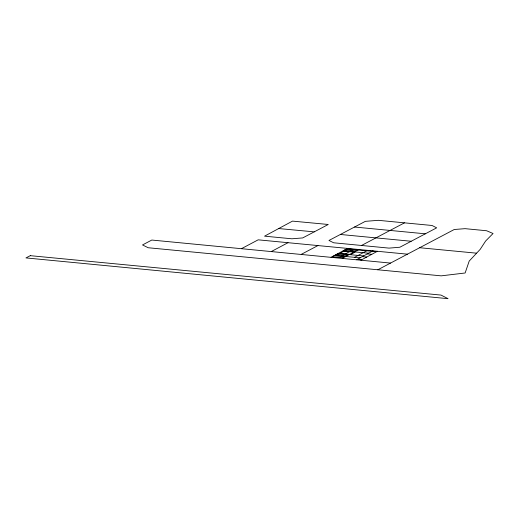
<?xml version="1.0" encoding="UTF-8"?>
<svg xmlns="http://www.w3.org/2000/svg" width="519" height="519" viewBox="0 0 519 519"><rect width="100%" height="100%" fill="white"/><g stroke="black" fill="none" stroke-linecap="round" stroke-linejoin="round"><path stroke-width="0.78" d="M377.832 269.776L441.202 275.849L465.134 272.988L469.208 261.063L480.211 249.328L485.648 240.991L493.05 233.498L486.601 230.747L465.076 228.665L454.248 229.502L377.832 269.776L148.2 247.745L142.517 244.942L151.814 240.05L390.496 263.075M341.372 256.075L353.452 249.561M342.306 258.352L358.733 249.496M354.581 257.32L366.661 250.807M356.527 259.74L372.986 250.859M360.939 260.175L377.417 251.287M361.522 245.468L404.483 222.846L432.016 225.48L436.674 227.835L399.851 247.239L389.01 248.114L333.685 242.788L328.955 240.466L365.35 221.341L378.338 220.322L404.483 222.846M241.497 248.653L258.164 239.83L407.428 254.167M271.34 251.527L288.019 242.697M314.248 231.857L328.255 224.48L292.508 221.113L264.554 236.164L291.886 238.785L302.674 237.929L314.248 231.857L278.697 228.555M301.254 254.362L317.926 245.571M331.044 257.249L347.749 248.439M358.116 249.827L347.101 248.789L342.89 251.06L354.99 252.202L350.779 254.472L338.68 253.33L332.368 256.736L343.377 257.774M372.415 251.17L376.813 251.585M372.201 251.326L347.912 249.042L335.832 255.556L360.121 257.846M344.999 249.924L356.008 250.962M344.402 250.937L368.685 253.22M367.361 253.895L371.766 254.31M339.348 253.661L363.637 255.945M362.307 256.626L366.712 257.035M336.578 254.466L347.587 255.504M334.47 255.601L345.485 256.639M357.254 259.351L361.659 259.766M354.535 227.024L425.308 233.81M411.152 241.251L340.38 234.471M419.592 247.719L476.604 253.181M30.29 255.672L25.95 257.917L448.059 298.678L441.02 295.084L30.29 255.672"/></g></svg>
